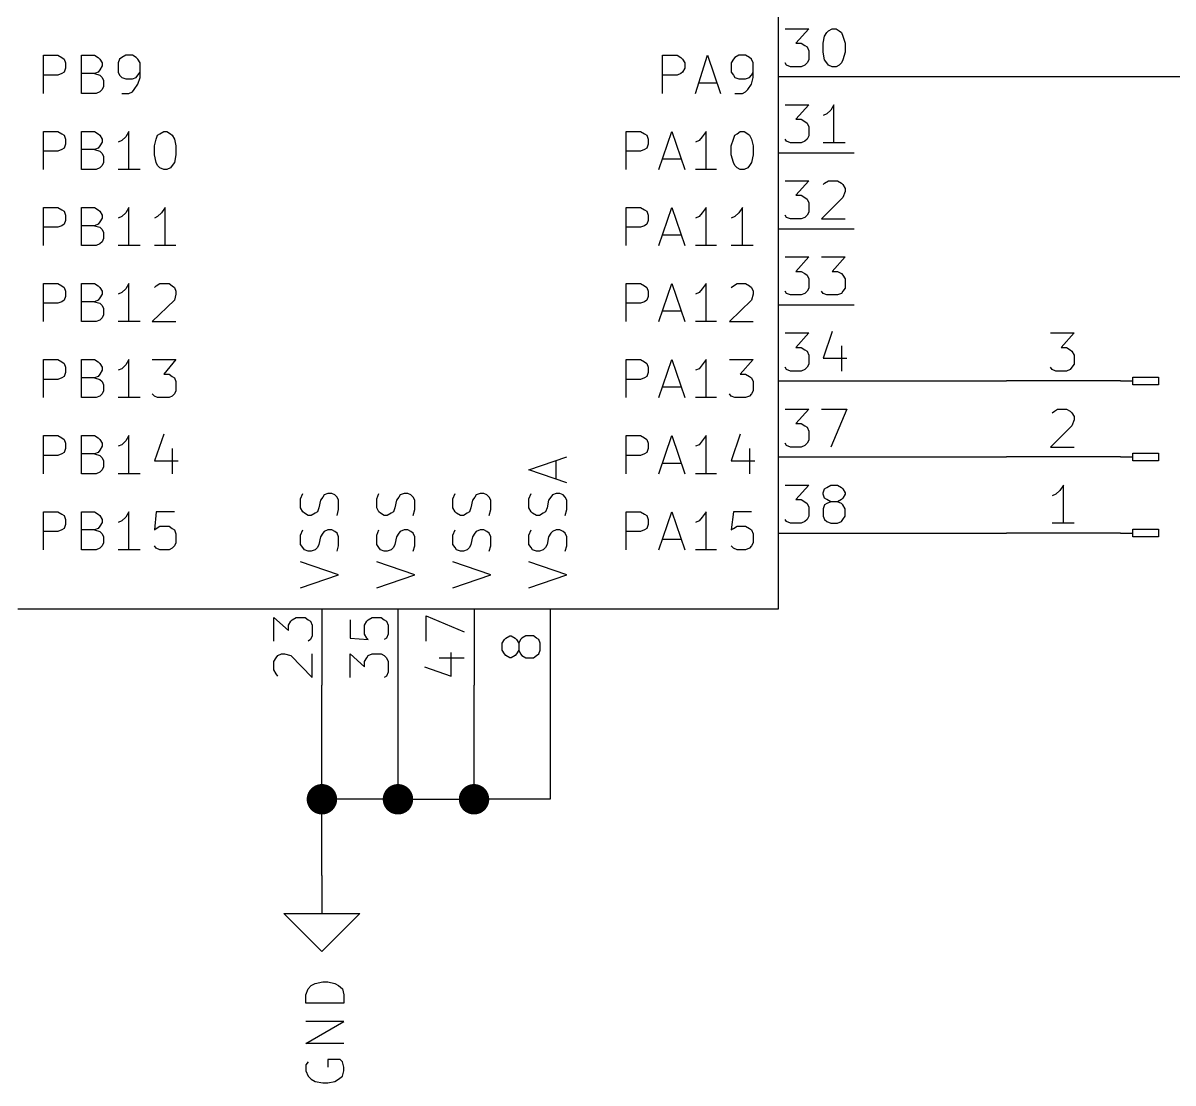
# Model space of a CAD drawing. Extents: x 0.5 to 16.1, y -11.2 to -0.6.
# Drawn here: x 9.807 to 11.319, y -6.123 to -4.729 of the extents above; entities that cross this region are included whole.
import ezdxf

# ---------------------------------------------------------------- set-up
doc = ezdxf.new("R2010")
doc.units = 0
doc.header["$MEASUREMENT"] = 0
for name, color, linetype in [('CYAN2', 4, 'CONTINUOUS'), ('GREEN2', 3, 'CONTINUOUS'), ('LYELLOW', 51, 'CONTINUOUS'), ('RED2', 1, 'CONTINUOUS')]:
    doc.layers.add(name, color=color, linetype=linetype)

msp = doc.modelspace()

# ---------------------------------------------------------------- linework, layer by layer
at = {"layer": 'CYAN2', "linetype": 'CONTINUOUS'}
for p, q in [((9.834, -4.822), (9.834, -4.772)), ((9.834, -4.772), (9.853, -4.772)), ((9.853, -4.772), (9.858, -4.775)), ((9.858, -4.775), (9.861, -4.777)), ((9.861, -4.777), (9.863, -4.782)), ((9.884, -4.822), (9.884, -4.772)), ((9.884, -4.772), (9.901, -4.772)), ((9.901, -4.772), (9.906, -4.775)), ((9.906, -4.775), (9.908, -4.777)), ((9.908, -4.777), (9.911, -4.782)), ((9.934, -4.777), (9.932, -4.782)), ((9.937, -4.775), (9.934, -4.777)), ((9.942, -4.772), (9.937, -4.775)), ((9.951, -4.772), (9.942, -4.772)), ((9.956, -4.775), (9.951, -4.772)), ((9.958, -4.777), (9.956, -4.775)), ((9.961, -4.782), (9.958, -4.777)), ((10.648, -4.822), (10.648, -4.772)), ((10.648, -4.772), (10.667, -4.772)), ((10.667, -4.772), (10.672, -4.775)), ((10.672, -4.775), (10.674, -4.777)), ((10.674, -4.777), (10.677, -4.782)), ((10.691, -4.822), (10.707, -4.772)), ((10.707, -4.772), (10.724, -4.822)), ((10.741, -4.777), (10.738, -4.782)), ((10.743, -4.775), (10.741, -4.777)), ((10.748, -4.772), (10.743, -4.775)), ((10.757, -4.772), (10.748, -4.772)), ((10.762, -4.775), (10.757, -4.772)), ((10.765, -4.777), (10.762, -4.775)), ((10.767, -4.782), (10.765, -4.777)), ((9.863, -4.789), (9.861, -4.794)), ((9.863, -4.782), (9.863, -4.789)), ((9.908, -4.791), (9.906, -4.794)), ((9.911, -4.786), (9.908, -4.791)), ((9.911, -4.782), (9.911, -4.786)), ((9.932, -4.782), (9.932, -4.794)), ((9.961, -4.801), (9.961, -4.782)), ((10.677, -4.789), (10.674, -4.794)), ((10.677, -4.782), (10.677, -4.789)), ((10.738, -4.782), (10.738, -4.794)), ((10.767, -4.801), (10.767, -4.782)), ((9.853, -4.798), (9.834, -4.798)), ((9.858, -4.796), (9.853, -4.798)), ((9.861, -4.794), (9.858, -4.796)), ((9.901, -4.796), (9.884, -4.796)), ((9.906, -4.794), (9.901, -4.796)), ((9.901, -4.796), (9.908, -4.798)), ((9.908, -4.798), (9.911, -4.801)), ((9.911, -4.801), (9.913, -4.805)), ((9.913, -4.805), (9.913, -4.813)), ((9.932, -4.794), (9.934, -4.798)), ((9.934, -4.798), (9.937, -4.801)), ((9.937, -4.801), (9.942, -4.803)), ((9.942, -4.803), (9.951, -4.803)), ((9.951, -4.803), (9.956, -4.801)), ((9.956, -4.801), (9.958, -4.798)), ((9.958, -4.798), (9.961, -4.794)), ((9.958, -4.81), (9.961, -4.801)), ((10.667, -4.798), (10.648, -4.798)), ((10.672, -4.796), (10.667, -4.798)), ((10.674, -4.794), (10.672, -4.796)), ((10.696, -4.808), (10.719, -4.808)), ((10.738, -4.794), (10.741, -4.798)), ((10.741, -4.798), (10.743, -4.801)), ((10.743, -4.801), (10.748, -4.803)), ((10.748, -4.803), (10.757, -4.803)), ((10.757, -4.803), (10.762, -4.801)), ((10.762, -4.801), (10.765, -4.798)), ((10.765, -4.798), (10.767, -4.794)), ((10.765, -4.81), (10.767, -4.801)), ((9.903, -4.822), (9.884, -4.822)), ((9.908, -4.82), (9.903, -4.822)), ((9.911, -4.817), (9.908, -4.82)), ((9.913, -4.813), (9.911, -4.817)), ((9.937, -4.822), (9.946, -4.822)), ((9.946, -4.822), (9.951, -4.82)), ((9.951, -4.82), (9.953, -4.817)), ((9.953, -4.817), (9.958, -4.81)), ((10.743, -4.822), (10.753, -4.822)), ((10.753, -4.822), (10.757, -4.82)), ((10.757, -4.82), (10.76, -4.817)), ((10.76, -4.817), (10.765, -4.81)), ((9.834, -4.922), (9.834, -4.872)), ((9.834, -4.872), (9.853, -4.872)), ((9.853, -4.872), (9.858, -4.875)), ((9.858, -4.875), (9.861, -4.877)), ((9.861, -4.877), (9.863, -4.882)), ((9.863, -4.882), (9.863, -4.889)), ((9.884, -4.922), (9.884, -4.872)), ((9.884, -4.872), (9.901, -4.872)), ((9.901, -4.872), (9.906, -4.875)), ((9.906, -4.875), (9.908, -4.877)), ((9.908, -4.877), (9.911, -4.882)), ((9.911, -4.882), (9.911, -4.886)), ((9.942, -4.879), (9.937, -4.884)), ((9.946, -4.872), (9.942, -4.879)), ((9.946, -4.922), (9.946, -4.872)), ((9.98, -4.891), (9.982, -4.882)), ((9.982, -4.882), (9.984, -4.877)), ((9.984, -4.877), (9.987, -4.875)), ((9.987, -4.875), (9.992, -4.872)), ((9.992, -4.872), (9.996, -4.872)), ((9.996, -4.872), (10.001, -4.875)), ((10.001, -4.875), (10.003, -4.877)), ((10.003, -4.877), (10.006, -4.882)), ((10.006, -4.882), (10.008, -4.891)), ((10.6, -4.922), (10.6, -4.872)), ((10.6, -4.872), (10.619, -4.872)), ((10.619, -4.872), (10.624, -4.875)), ((10.624, -4.875), (10.627, -4.877)), ((10.627, -4.877), (10.629, -4.882)), ((10.629, -4.882), (10.629, -4.889)), ((10.643, -4.922), (10.66, -4.872)), ((10.66, -4.872), (10.677, -4.922)), ((10.7, -4.879), (10.696, -4.884)), ((10.705, -4.872), (10.7, -4.879)), ((10.705, -4.922), (10.705, -4.872)), ((10.738, -4.891), (10.741, -4.882)), ((10.741, -4.882), (10.743, -4.877)), ((10.743, -4.877), (10.746, -4.875)), ((10.746, -4.875), (10.75, -4.872)), ((10.75, -4.872), (10.755, -4.872)), ((10.755, -4.872), (10.76, -4.875)), ((10.76, -4.875), (10.762, -4.877)), ((10.762, -4.877), (10.765, -4.882)), ((10.765, -4.882), (10.767, -4.891)), ((9.853, -4.898), (9.834, -4.898)), ((9.858, -4.896), (9.853, -4.898)), ((9.861, -4.894), (9.858, -4.896)), ((9.863, -4.889), (9.861, -4.894)), ((9.901, -4.896), (9.884, -4.896)), ((9.906, -4.894), (9.901, -4.896)), ((9.901, -4.896), (9.908, -4.898)), ((9.908, -4.891), (9.906, -4.894)), ((9.911, -4.886), (9.908, -4.891)), ((9.908, -4.898), (9.911, -4.901)), ((9.937, -4.884), (9.932, -4.886)), ((9.98, -4.903), (9.98, -4.891)), ((10.008, -4.891), (10.008, -4.903)), ((10.619, -4.898), (10.6, -4.898)), ((10.624, -4.896), (10.619, -4.898)), ((10.627, -4.894), (10.624, -4.896)), ((10.629, -4.889), (10.627, -4.894)), ((10.696, -4.884), (10.691, -4.886)), ((10.738, -4.903), (10.738, -4.891)), ((10.767, -4.891), (10.767, -4.903)), ((9.911, -4.901), (9.913, -4.905)), ((9.913, -4.913), (9.911, -4.917)), ((9.913, -4.905), (9.913, -4.913)), ((9.982, -4.913), (9.98, -4.903)), ((9.984, -4.917), (9.982, -4.913)), ((10.006, -4.913), (10.003, -4.917)), ((10.008, -4.903), (10.006, -4.913)), ((10.648, -4.908), (10.672, -4.908)), ((10.741, -4.913), (10.738, -4.903)), ((10.743, -4.917), (10.741, -4.913)), ((10.765, -4.913), (10.762, -4.917)), ((10.767, -4.903), (10.765, -4.913)), ((9.903, -4.922), (9.884, -4.922)), ((9.908, -4.92), (9.903, -4.922)), ((9.911, -4.917), (9.908, -4.92)), ((9.961, -4.922), (9.932, -4.922)), ((9.987, -4.92), (9.984, -4.917)), ((9.992, -4.922), (9.987, -4.92)), ((9.996, -4.922), (9.992, -4.922)), ((10.001, -4.92), (9.996, -4.922)), ((10.003, -4.917), (10.001, -4.92)), ((10.719, -4.922), (10.691, -4.922)), ((10.746, -4.92), (10.743, -4.917)), ((10.75, -4.922), (10.746, -4.92)), ((10.755, -4.922), (10.75, -4.922)), ((10.76, -4.92), (10.755, -4.922)), ((10.762, -4.917), (10.76, -4.92)), ((9.834, -5.022), (9.834, -4.972)), ((9.834, -4.972), (9.853, -4.972)), ((9.853, -4.972), (9.858, -4.975)), ((9.884, -5.022), (9.884, -4.972)), ((9.884, -4.972), (9.901, -4.972)), ((9.901, -4.972), (9.906, -4.975)), ((9.946, -4.972), (9.942, -4.979)), ((9.946, -5.022), (9.946, -4.972)), ((9.994, -4.972), (9.989, -4.979)), ((9.994, -5.022), (9.994, -4.972)), ((10.6, -5.022), (10.6, -4.972)), ((10.6, -4.972), (10.619, -4.972)), ((10.619, -4.972), (10.624, -4.975)), ((10.643, -5.022), (10.66, -4.972)), ((10.66, -4.972), (10.677, -5.022)), ((10.705, -4.972), (10.7, -4.979)), ((10.705, -5.022), (10.705, -4.972)), ((10.753, -4.972), (10.748, -4.979)), ((10.753, -5.022), (10.753, -4.972)), ((9.858, -4.975), (9.861, -4.977)), ((9.861, -4.977), (9.863, -4.982)), ((9.863, -4.989), (9.861, -4.994)), ((9.863, -4.982), (9.863, -4.989)), ((9.906, -4.975), (9.908, -4.977)), ((9.908, -4.977), (9.911, -4.982)), ((9.911, -4.986), (9.908, -4.991)), ((9.911, -4.982), (9.911, -4.986)), ((9.937, -4.984), (9.932, -4.986)), ((9.942, -4.979), (9.937, -4.984)), ((9.984, -4.984), (9.98, -4.986)), ((9.989, -4.979), (9.984, -4.984)), ((10.624, -4.975), (10.627, -4.977)), ((10.627, -4.977), (10.629, -4.982)), ((10.629, -4.989), (10.627, -4.994)), ((10.629, -4.982), (10.629, -4.989)), ((10.696, -4.984), (10.691, -4.986)), ((10.7, -4.979), (10.696, -4.984)), ((10.743, -4.984), (10.738, -4.986)), ((10.748, -4.979), (10.743, -4.984)), ((9.853, -4.998), (9.834, -4.998)), ((9.858, -4.996), (9.853, -4.998)), ((9.861, -4.994), (9.858, -4.996)), ((9.901, -4.996), (9.884, -4.996)), ((9.906, -4.994), (9.901, -4.996)), ((9.901, -4.996), (9.908, -4.998)), ((9.908, -4.991), (9.906, -4.994)), ((9.908, -4.998), (9.911, -5.001)), ((9.911, -5.001), (9.913, -5.005)), ((10.619, -4.998), (10.6, -4.998)), ((10.624, -4.996), (10.619, -4.998)), ((10.627, -4.994), (10.624, -4.996)), ((9.911, -5.017), (9.908, -5.02)), ((9.913, -5.013), (9.911, -5.017)), ((9.913, -5.005), (9.913, -5.013)), ((10.648, -5.008), (10.672, -5.008)), ((9.903, -5.022), (9.884, -5.022)), ((9.908, -5.02), (9.903, -5.022)), ((9.961, -5.022), (9.932, -5.022)), ((10.008, -5.022), (9.98, -5.022)), ((10.719, -5.022), (10.691, -5.022)), ((10.767, -5.022), (10.738, -5.022)), ((9.834, -5.122), (9.834, -5.072)), ((9.834, -5.072), (9.853, -5.072)), ((9.853, -5.072), (9.858, -5.075)), ((9.858, -5.075), (9.861, -5.077)), ((9.861, -5.077), (9.863, -5.082)), ((9.884, -5.122), (9.884, -5.072)), ((9.884, -5.072), (9.901, -5.072)), ((9.901, -5.072), (9.906, -5.075)), ((9.906, -5.075), (9.908, -5.077)), ((9.908, -5.077), (9.911, -5.082)), ((9.942, -5.079), (9.937, -5.084)), ((9.946, -5.072), (9.942, -5.079)), ((9.946, -5.122), (9.946, -5.072)), ((9.98, -5.077), (9.982, -5.075)), ((9.982, -5.075), (9.987, -5.072)), ((9.987, -5.072), (9.999, -5.072)), ((9.999, -5.072), (10.003, -5.075)), ((10.003, -5.075), (10.006, -5.077)), ((10.006, -5.077), (10.008, -5.082)), ((10.6, -5.122), (10.6, -5.072)), ((10.6, -5.072), (10.619, -5.072)), ((10.619, -5.072), (10.624, -5.075)), ((10.624, -5.075), (10.627, -5.077)), ((10.627, -5.077), (10.629, -5.082)), ((10.643, -5.122), (10.66, -5.072)), ((10.66, -5.072), (10.677, -5.122)), ((10.7, -5.079), (10.696, -5.084)), ((10.705, -5.072), (10.7, -5.079)), ((10.705, -5.122), (10.705, -5.072)), ((10.738, -5.077), (10.741, -5.075)), ((10.741, -5.075), (10.746, -5.072)), ((10.746, -5.072), (10.757, -5.072)), ((10.757, -5.072), (10.762, -5.075)), ((10.762, -5.075), (10.765, -5.077)), ((10.765, -5.077), (10.767, -5.082)), ((9.861, -5.094), (9.858, -5.096)), ((9.863, -5.089), (9.861, -5.094)), ((9.863, -5.082), (9.863, -5.089)), ((9.906, -5.094), (9.901, -5.096)), ((9.908, -5.091), (9.906, -5.094)), ((9.911, -5.086), (9.908, -5.091)), ((9.911, -5.082), (9.911, -5.086)), ((9.937, -5.084), (9.932, -5.086)), ((10.006, -5.094), (9.977, -5.122)), ((10.008, -5.086), (10.006, -5.094)), ((10.008, -5.082), (10.008, -5.086)), ((10.627, -5.094), (10.624, -5.096)), ((10.629, -5.089), (10.627, -5.094)), ((10.629, -5.082), (10.629, -5.089)), ((10.696, -5.084), (10.691, -5.086)), ((10.765, -5.094), (10.736, -5.122)), ((10.767, -5.086), (10.765, -5.094)), ((10.767, -5.082), (10.767, -5.086)), ((9.853, -5.098), (9.834, -5.098)), ((9.858, -5.096), (9.853, -5.098)), ((9.901, -5.096), (9.884, -5.096)), ((9.901, -5.096), (9.908, -5.098)), ((9.908, -5.098), (9.911, -5.101)), ((9.911, -5.101), (9.913, -5.105)), ((9.913, -5.105), (9.913, -5.113)), ((10.619, -5.098), (10.6, -5.098)), ((10.624, -5.096), (10.619, -5.098)), ((10.648, -5.108), (10.672, -5.108)), ((9.903, -5.122), (9.884, -5.122)), ((9.908, -5.12), (9.903, -5.122)), ((9.911, -5.117), (9.908, -5.12)), ((9.913, -5.113), (9.911, -5.117)), ((9.961, -5.122), (9.932, -5.122)), ((9.977, -5.122), (10.008, -5.122)), ((10.719, -5.122), (10.691, -5.122)), ((10.736, -5.122), (10.767, -5.122)), ((9.834, -5.222), (9.834, -5.172)), ((9.834, -5.172), (9.853, -5.172)), ((9.853, -5.172), (9.858, -5.175)), ((9.858, -5.175), (9.861, -5.177)), ((9.861, -5.177), (9.863, -5.182)), ((9.863, -5.182), (9.863, -5.189)), ((9.884, -5.222), (9.884, -5.172)), ((9.884, -5.172), (9.901, -5.172)), ((9.901, -5.172), (9.906, -5.175)), ((9.906, -5.175), (9.908, -5.177)), ((9.908, -5.177), (9.911, -5.182)), ((9.911, -5.186), (9.908, -5.191)), ((9.911, -5.182), (9.911, -5.186)), ((9.937, -5.184), (9.932, -5.186)), ((9.942, -5.179), (9.937, -5.184)), ((9.946, -5.172), (9.942, -5.179)), ((9.946, -5.222), (9.946, -5.172)), ((9.977, -5.172), (10.008, -5.172)), ((10.008, -5.172), (9.992, -5.191)), ((10.6, -5.222), (10.6, -5.172)), ((10.6, -5.172), (10.619, -5.172)), ((10.619, -5.172), (10.624, -5.175)), ((10.624, -5.175), (10.627, -5.177)), ((10.627, -5.177), (10.629, -5.182)), ((10.629, -5.182), (10.629, -5.189)), ((10.643, -5.222), (10.66, -5.172)), ((10.66, -5.172), (10.677, -5.222)), ((10.696, -5.184), (10.691, -5.186)), ((10.7, -5.179), (10.696, -5.184)), ((10.705, -5.172), (10.7, -5.179)), ((10.705, -5.222), (10.705, -5.172)), ((10.736, -5.172), (10.767, -5.172)), ((10.767, -5.172), (10.75, -5.191)), ((9.853, -5.198), (9.834, -5.198)), ((9.858, -5.196), (9.853, -5.198)), ((9.861, -5.194), (9.858, -5.196)), ((9.863, -5.189), (9.861, -5.194)), ((9.901, -5.196), (9.884, -5.196)), ((9.906, -5.194), (9.901, -5.196)), ((9.901, -5.196), (9.908, -5.198)), ((9.908, -5.191), (9.906, -5.194)), ((9.908, -5.198), (9.911, -5.201)), ((9.911, -5.201), (9.913, -5.205)), ((9.992, -5.191), (9.999, -5.191)), ((9.999, -5.191), (10.003, -5.194)), ((10.003, -5.194), (10.006, -5.196)), ((10.006, -5.196), (10.008, -5.201)), ((10.008, -5.201), (10.008, -5.213)), ((10.619, -5.198), (10.6, -5.198)), ((10.624, -5.196), (10.619, -5.198)), ((10.627, -5.194), (10.624, -5.196)), ((10.629, -5.189), (10.627, -5.194)), ((10.75, -5.191), (10.757, -5.191)), ((10.757, -5.191), (10.762, -5.194)), ((10.762, -5.194), (10.765, -5.196)), ((10.765, -5.196), (10.767, -5.201)), ((10.767, -5.201), (10.767, -5.213)), ((9.913, -5.213), (9.911, -5.217)), ((9.913, -5.205), (9.913, -5.213)), ((10.008, -5.213), (10.006, -5.217)), ((10.648, -5.208), (10.672, -5.208)), ((10.767, -5.213), (10.765, -5.217)), ((9.903, -5.222), (9.884, -5.222)), ((9.908, -5.22), (9.903, -5.222)), ((9.911, -5.217), (9.908, -5.22)), ((9.961, -5.222), (9.932, -5.222)), ((9.98, -5.22), (9.977, -5.217)), ((9.984, -5.222), (9.98, -5.22)), ((9.999, -5.222), (9.984, -5.222)), ((10.003, -5.22), (9.999, -5.222)), ((10.006, -5.217), (10.003, -5.22)), ((10.719, -5.222), (10.691, -5.222)), ((10.738, -5.22), (10.736, -5.217)), ((10.743, -5.222), (10.738, -5.22)), ((10.757, -5.222), (10.743, -5.222)), ((10.762, -5.22), (10.757, -5.222)), ((10.765, -5.217), (10.762, -5.22)), ((9.834, -5.322), (9.834, -5.272)), ((9.834, -5.272), (9.853, -5.272)), ((9.853, -5.272), (9.858, -5.275)), ((9.858, -5.275), (9.861, -5.277)), ((9.884, -5.322), (9.884, -5.272)), ((9.884, -5.272), (9.901, -5.272)), ((9.901, -5.272), (9.906, -5.275)), ((9.906, -5.275), (9.908, -5.277)), ((9.946, -5.272), (9.942, -5.279)), ((9.946, -5.322), (9.946, -5.272)), ((9.992, -5.27), (9.98, -5.305)), ((10.6, -5.322), (10.6, -5.272)), ((10.6, -5.272), (10.619, -5.272)), ((10.619, -5.272), (10.624, -5.275)), ((10.624, -5.275), (10.627, -5.277)), ((10.643, -5.322), (10.66, -5.272)), ((10.66, -5.272), (10.677, -5.322)), ((10.705, -5.272), (10.7, -5.279)), ((10.705, -5.322), (10.705, -5.272)), ((10.75, -5.27), (10.738, -5.305)), ((9.861, -5.277), (9.863, -5.282)), ((9.863, -5.289), (9.861, -5.294)), ((9.863, -5.282), (9.863, -5.289)), ((9.908, -5.291), (9.906, -5.294)), ((9.908, -5.277), (9.911, -5.282)), ((9.911, -5.286), (9.908, -5.291)), ((9.911, -5.282), (9.911, -5.286)), ((9.937, -5.284), (9.932, -5.286)), ((9.942, -5.279), (9.937, -5.284)), ((10.003, -5.289), (10.003, -5.322)), ((10.627, -5.277), (10.629, -5.282)), ((10.629, -5.289), (10.627, -5.294)), ((10.629, -5.282), (10.629, -5.289)), ((10.696, -5.284), (10.691, -5.286)), ((10.7, -5.279), (10.696, -5.284)), ((10.762, -5.289), (10.762, -5.322)), ((9.853, -5.298), (9.834, -5.298)), ((9.858, -5.296), (9.853, -5.298)), ((9.861, -5.294), (9.858, -5.296)), ((9.901, -5.296), (9.884, -5.296)), ((9.906, -5.294), (9.901, -5.296)), ((9.901, -5.296), (9.908, -5.298)), ((9.908, -5.298), (9.911, -5.301)), ((9.911, -5.301), (9.913, -5.305)), ((9.913, -5.305), (9.913, -5.313)), ((9.98, -5.305), (10.011, -5.305)), ((10.472, -5.317), (10.522, -5.3)), ((10.508, -5.329), (10.508, -5.305)), ((10.619, -5.298), (10.6, -5.298)), ((10.624, -5.296), (10.619, -5.298)), ((10.627, -5.294), (10.624, -5.296)), ((10.738, -5.305), (10.769, -5.305)), ((9.903, -5.322), (9.884, -5.322)), ((9.908, -5.32), (9.903, -5.322)), ((9.911, -5.317), (9.908, -5.32)), ((9.913, -5.313), (9.911, -5.317)), ((9.961, -5.322), (9.932, -5.322)), ((10.522, -5.334), (10.472, -5.317)), ((10.648, -5.308), (10.672, -5.308)), ((10.719, -5.322), (10.691, -5.322)), ((10.172, -5.355), (10.175, -5.348)), ((10.203, -5.35), (10.201, -5.353)), ((10.208, -5.348), (10.203, -5.35)), ((10.213, -5.348), (10.208, -5.348)), ((10.217, -5.35), (10.213, -5.348)), ((10.22, -5.353), (10.217, -5.35)), ((10.272, -5.355), (10.275, -5.348)), ((10.303, -5.35), (10.301, -5.353)), ((10.308, -5.348), (10.303, -5.35)), ((10.313, -5.348), (10.308, -5.348)), ((10.317, -5.35), (10.313, -5.348)), ((10.32, -5.353), (10.317, -5.35)), ((10.372, -5.355), (10.375, -5.348)), ((10.403, -5.35), (10.401, -5.353)), ((10.408, -5.348), (10.403, -5.35)), ((10.413, -5.348), (10.408, -5.348)), ((10.417, -5.35), (10.413, -5.348)), ((10.42, -5.353), (10.417, -5.35)), ((10.472, -5.355), (10.475, -5.348)), ((10.503, -5.35), (10.501, -5.353)), ((10.508, -5.348), (10.503, -5.35)), ((10.513, -5.348), (10.508, -5.348)), ((10.517, -5.35), (10.513, -5.348)), ((10.52, -5.353), (10.517, -5.35)), ((10.172, -5.367), (10.172, -5.355)), ((10.175, -5.372), (10.172, -5.367)), ((10.196, -5.367), (10.194, -5.372)), ((10.198, -5.357), (10.196, -5.367)), ((10.201, -5.353), (10.198, -5.357)), ((10.222, -5.357), (10.22, -5.353)), ((10.222, -5.369), (10.222, -5.357)), ((10.272, -5.367), (10.272, -5.355)), ((10.275, -5.372), (10.272, -5.367)), ((10.296, -5.367), (10.294, -5.372)), ((10.298, -5.357), (10.296, -5.367)), ((10.301, -5.353), (10.298, -5.357)), ((10.322, -5.357), (10.32, -5.353)), ((10.322, -5.369), (10.322, -5.357)), ((10.372, -5.367), (10.372, -5.355)), ((10.375, -5.372), (10.372, -5.367)), ((10.396, -5.367), (10.394, -5.372)), ((10.398, -5.357), (10.396, -5.367)), ((10.401, -5.353), (10.398, -5.357)), ((10.422, -5.357), (10.42, -5.353)), ((10.422, -5.369), (10.422, -5.357)), ((10.472, -5.367), (10.472, -5.355)), ((10.475, -5.372), (10.472, -5.367)), ((10.496, -5.367), (10.494, -5.372)), ((10.498, -5.357), (10.496, -5.367)), ((10.501, -5.353), (10.498, -5.357)), ((10.522, -5.357), (10.52, -5.353)), ((10.522, -5.369), (10.522, -5.357)), ((9.834, -5.422), (9.834, -5.372)), ((9.834, -5.372), (9.853, -5.372)), ((9.853, -5.372), (9.858, -5.375)), ((9.858, -5.375), (9.861, -5.377)), ((9.861, -5.377), (9.863, -5.382)), ((9.863, -5.382), (9.863, -5.389)), ((9.884, -5.422), (9.884, -5.372)), ((9.884, -5.372), (9.901, -5.372)), ((9.901, -5.372), (9.906, -5.375)), ((9.906, -5.375), (9.908, -5.377)), ((9.908, -5.377), (9.911, -5.382)), ((9.911, -5.382), (9.911, -5.386)), ((9.942, -5.379), (9.937, -5.384)), ((9.946, -5.372), (9.942, -5.379)), ((9.946, -5.422), (9.946, -5.372)), ((9.982, -5.372), (9.98, -5.396)), ((10.006, -5.372), (9.982, -5.372)), ((10.177, -5.374), (10.175, -5.372)), ((10.182, -5.377), (10.177, -5.374)), ((10.186, -5.377), (10.182, -5.377)), ((10.191, -5.374), (10.186, -5.377)), ((10.194, -5.372), (10.191, -5.374)), ((10.22, -5.377), (10.222, -5.369)), ((10.277, -5.374), (10.275, -5.372)), ((10.282, -5.377), (10.277, -5.374)), ((10.286, -5.377), (10.282, -5.377)), ((10.291, -5.374), (10.286, -5.377)), ((10.294, -5.372), (10.291, -5.374)), ((10.32, -5.377), (10.322, -5.369)), ((10.377, -5.374), (10.375, -5.372)), ((10.382, -5.377), (10.377, -5.374)), ((10.386, -5.377), (10.382, -5.377)), ((10.391, -5.374), (10.386, -5.377)), ((10.394, -5.372), (10.391, -5.374)), ((10.42, -5.377), (10.422, -5.369)), ((10.477, -5.374), (10.475, -5.372)), ((10.482, -5.377), (10.477, -5.374)), ((10.486, -5.377), (10.482, -5.377)), ((10.491, -5.374), (10.486, -5.377)), ((10.494, -5.372), (10.491, -5.374)), ((10.52, -5.377), (10.522, -5.369)), ((10.6, -5.422), (10.6, -5.372)), ((10.6, -5.372), (10.619, -5.372)), ((10.619, -5.372), (10.624, -5.375)), ((10.624, -5.375), (10.627, -5.377)), ((10.627, -5.377), (10.629, -5.382)), ((10.629, -5.382), (10.629, -5.389)), ((10.643, -5.422), (10.66, -5.372)), ((10.66, -5.372), (10.677, -5.422)), ((10.7, -5.379), (10.696, -5.384)), ((10.705, -5.372), (10.7, -5.379)), ((10.705, -5.422), (10.705, -5.372)), ((10.741, -5.372), (10.738, -5.396)), ((10.765, -5.372), (10.741, -5.372)), ((9.858, -5.396), (9.853, -5.398)), ((9.861, -5.394), (9.858, -5.396)), ((9.863, -5.389), (9.861, -5.394)), ((9.901, -5.396), (9.884, -5.396)), ((9.906, -5.394), (9.901, -5.396)), ((9.901, -5.396), (9.908, -5.398)), ((9.908, -5.391), (9.906, -5.394)), ((9.911, -5.386), (9.908, -5.391)), ((9.937, -5.384), (9.932, -5.386)), ((9.98, -5.396), (9.982, -5.394)), ((9.982, -5.394), (9.987, -5.391)), ((9.987, -5.391), (9.999, -5.391)), ((9.999, -5.391), (10.003, -5.394)), ((10.003, -5.394), (10.006, -5.396)), ((10.006, -5.396), (10.008, -5.401)), ((10.172, -5.403), (10.175, -5.396)), ((10.208, -5.396), (10.203, -5.398)), ((10.213, -5.396), (10.208, -5.396)), ((10.217, -5.398), (10.213, -5.396)), ((10.272, -5.403), (10.275, -5.396)), ((10.308, -5.396), (10.303, -5.398)), ((10.313, -5.396), (10.308, -5.396)), ((10.317, -5.398), (10.313, -5.396)), ((10.372, -5.403), (10.375, -5.396)), ((10.408, -5.396), (10.403, -5.398)), ((10.413, -5.396), (10.408, -5.396)), ((10.417, -5.398), (10.413, -5.396)), ((10.472, -5.403), (10.475, -5.396)), ((10.508, -5.396), (10.503, -5.398)), ((10.513, -5.396), (10.508, -5.396)), ((10.517, -5.398), (10.513, -5.396)), ((10.624, -5.396), (10.619, -5.398)), ((10.627, -5.394), (10.624, -5.396)), ((10.629, -5.389), (10.627, -5.394)), ((10.696, -5.384), (10.691, -5.386)), ((10.738, -5.396), (10.741, -5.394)), ((10.741, -5.394), (10.746, -5.391)), ((10.746, -5.391), (10.757, -5.391)), ((10.757, -5.391), (10.762, -5.394)), ((10.762, -5.394), (10.765, -5.396)), ((10.765, -5.396), (10.767, -5.401)), ((9.853, -5.398), (9.834, -5.398)), ((9.908, -5.398), (9.911, -5.401)), ((9.911, -5.401), (9.913, -5.405)), ((9.913, -5.405), (9.913, -5.413)), ((10.008, -5.401), (10.008, -5.413)), ((10.172, -5.415), (10.172, -5.403)), ((10.198, -5.405), (10.196, -5.415)), ((10.201, -5.4), (10.198, -5.405)), ((10.203, -5.398), (10.201, -5.4)), ((10.22, -5.4), (10.217, -5.398)), ((10.222, -5.405), (10.22, -5.4)), ((10.222, -5.417), (10.222, -5.405)), ((10.272, -5.415), (10.272, -5.403)), ((10.298, -5.405), (10.296, -5.415)), ((10.301, -5.4), (10.298, -5.405)), ((10.303, -5.398), (10.301, -5.4)), ((10.32, -5.4), (10.317, -5.398)), ((10.322, -5.405), (10.32, -5.4)), ((10.322, -5.417), (10.322, -5.405)), ((10.372, -5.415), (10.372, -5.403)), ((10.398, -5.405), (10.396, -5.415)), ((10.401, -5.4), (10.398, -5.405)), ((10.403, -5.398), (10.401, -5.4)), ((10.42, -5.4), (10.417, -5.398)), ((10.422, -5.405), (10.42, -5.4)), ((10.422, -5.417), (10.422, -5.405)), ((10.472, -5.415), (10.472, -5.403)), ((10.498, -5.405), (10.496, -5.415)), ((10.501, -5.4), (10.498, -5.405)), ((10.503, -5.398), (10.501, -5.4)), ((10.52, -5.4), (10.517, -5.398)), ((10.522, -5.405), (10.52, -5.4)), ((10.522, -5.417), (10.522, -5.405)), ((10.619, -5.398), (10.6, -5.398)), ((10.648, -5.408), (10.672, -5.408)), ((10.767, -5.401), (10.767, -5.413)), ((9.903, -5.422), (9.884, -5.422)), ((9.908, -5.42), (9.903, -5.422)), ((9.911, -5.417), (9.908, -5.42)), ((9.913, -5.413), (9.911, -5.417)), ((9.961, -5.422), (9.932, -5.422)), ((9.982, -5.42), (9.98, -5.417)), ((9.987, -5.422), (9.982, -5.42)), ((9.999, -5.422), (9.987, -5.422)), ((10.003, -5.42), (9.999, -5.422)), ((10.006, -5.417), (10.003, -5.42)), ((10.008, -5.413), (10.006, -5.417)), ((10.175, -5.419), (10.172, -5.415)), ((10.177, -5.422), (10.175, -5.419)), ((10.182, -5.424), (10.177, -5.422)), ((10.186, -5.424), (10.182, -5.424)), ((10.191, -5.422), (10.186, -5.424)), ((10.194, -5.419), (10.191, -5.422)), ((10.196, -5.415), (10.194, -5.419)), ((10.22, -5.424), (10.222, -5.417)), ((10.275, -5.419), (10.272, -5.415)), ((10.277, -5.422), (10.275, -5.419)), ((10.282, -5.424), (10.277, -5.422)), ((10.286, -5.424), (10.282, -5.424)), ((10.291, -5.422), (10.286, -5.424)), ((10.294, -5.419), (10.291, -5.422)), ((10.296, -5.415), (10.294, -5.419)), ((10.32, -5.424), (10.322, -5.417)), ((10.375, -5.419), (10.372, -5.415)), ((10.377, -5.422), (10.375, -5.419)), ((10.382, -5.424), (10.377, -5.422)), ((10.386, -5.424), (10.382, -5.424)), ((10.391, -5.422), (10.386, -5.424)), ((10.394, -5.419), (10.391, -5.422)), ((10.396, -5.415), (10.394, -5.419)), ((10.42, -5.424), (10.422, -5.417)), ((10.475, -5.419), (10.472, -5.415)), ((10.477, -5.422), (10.475, -5.419)), ((10.482, -5.424), (10.477, -5.422)), ((10.486, -5.424), (10.482, -5.424)), ((10.491, -5.422), (10.486, -5.424)), ((10.494, -5.419), (10.491, -5.422)), ((10.496, -5.415), (10.494, -5.419)), ((10.52, -5.424), (10.522, -5.417)), ((10.719, -5.422), (10.691, -5.422)), ((10.741, -5.42), (10.738, -5.417)), ((10.746, -5.422), (10.741, -5.42)), ((10.757, -5.422), (10.746, -5.422)), ((10.762, -5.42), (10.757, -5.422)), ((10.765, -5.417), (10.762, -5.42)), ((10.767, -5.413), (10.765, -5.417)), ((10.222, -5.455), (10.172, -5.438)), ((10.322, -5.455), (10.272, -5.438)), ((10.422, -5.455), (10.372, -5.438)), ((10.522, -5.455), (10.472, -5.438)), ((10.172, -5.472), (10.222, -5.455)), ((10.272, -5.472), (10.322, -5.455)), ((10.372, -5.472), (10.422, -5.455)), ((10.472, -5.472), (10.522, -5.455)), ((10.179, -6.007), (10.182, -5.999)), ((10.182, -5.999), (10.186, -5.995)), ((10.186, -5.995), (10.191, -5.992)), ((10.191, -5.992), (10.201, -5.99)), ((10.201, -5.99), (10.208, -5.99)), ((10.208, -5.99), (10.217, -5.992)), ((10.217, -5.992), (10.222, -5.995)), ((10.222, -5.995), (10.227, -5.999)), ((10.227, -5.999), (10.229, -6.007)), ((10.179, -6.018), (10.179, -6.007)), ((10.229, -6.007), (10.229, -6.018)), ((10.229, -6.018), (10.179, -6.018)), ((10.179, -6.071), (10.229, -6.042)), ((10.229, -6.042), (10.179, -6.042)), ((10.229, -6.071), (10.179, -6.071)), ((10.224, -6.092), (10.208, -6.092)), ((10.208, -6.092), (10.208, -6.102)), ((10.227, -6.095), (10.224, -6.092)), ((10.182, -6.095), (10.179, -6.099)), ((10.179, -6.099), (10.179, -6.107)), ((10.179, -6.107), (10.182, -6.114)), ((10.229, -6.102), (10.227, -6.095)), ((10.227, -6.114), (10.229, -6.107)), ((10.229, -6.107), (10.229, -6.102)), ((10.182, -6.114), (10.186, -6.118)), ((10.186, -6.118), (10.191, -6.121)), ((10.191, -6.121), (10.201, -6.123)), ((10.201, -6.123), (10.208, -6.123)), ((10.208, -6.123), (10.217, -6.121)), ((10.217, -6.121), (10.222, -6.118)), ((10.222, -6.118), (10.227, -6.114))]:
    msp.add_line(p, q, dxfattribs=at)
at = {"layer": 'GREEN2', "linetype": 'CONTINUOUS'}
for p, q in [((10.9, -4.8), (11.95, -4.8)), ((10.9, -5.2), (11.1, -5.2)), ((10.9, -5.3), (11.1, -5.3)), ((10.9, -5.4), (11.1, -5.4)), ((10.2, -5.75), (10.2, -5.6)), ((10.3, -5.6), (10.3, -5.75)), ((10.4, -5.75), (10.4, -5.6)), ((10.5, -5.6), (10.5, -5.75)), ((10.3, -5.75), (10.2, -5.75)), ((10.2, -5.85), (10.2, -5.75)), ((10.3, -5.75), (10.4, -5.75)), ((10.5, -5.75), (10.4, -5.75))]:
    msp.add_line(p, q, dxfattribs=at)
at = {"layer": 'GREEN2', "const_width": 0.02}
for points in [[(10.19, -5.75, 1), (10.21, -5.75, 1)], [(10.29, -5.75, 1), (10.31, -5.75, 1)], [(10.39, -5.75, 1), (10.41, -5.75, 1)]]:
    msp.add_lwpolyline(points, format="xyb", close=True, dxfattribs=at)
at = {"layer": 'LYELLOW', "linetype": 'CONTINUOUS'}
for p, q in [((10.8, -2.6), (10.8, -5.5)), ((10.8, -5.5), (9.8, -5.5))]:
    msp.add_line(p, q, dxfattribs=at)
at = {"layer": 'RED2', "linetype": 'CONTINUOUS'}
for p, q in [((10.8, -2.6), (10.8, -5.5)), ((10.8, -2.6), (10.8, -5.5)), ((10.809, -4.737), (10.84, -4.737)), ((10.84, -4.737), (10.823, -4.756)), ((10.859, -4.756), (10.861, -4.747)), ((10.861, -4.747), (10.864, -4.742)), ((10.864, -4.742), (10.866, -4.74)), ((10.866, -4.74), (10.871, -4.737)), ((10.871, -4.737), (10.876, -4.737)), ((10.876, -4.737), (10.88, -4.74)), ((10.88, -4.74), (10.883, -4.742)), ((10.883, -4.742), (10.885, -4.747)), ((10.885, -4.747), (10.888, -4.756)), ((10.823, -4.756), (10.83, -4.756)), ((10.83, -4.756), (10.835, -4.759)), ((10.835, -4.759), (10.838, -4.761)), ((10.838, -4.761), (10.84, -4.766)), ((10.859, -4.768), (10.859, -4.756)), ((10.888, -4.756), (10.888, -4.768)), ((10.84, -4.766), (10.84, -4.778)), ((10.861, -4.778), (10.859, -4.768)), ((10.888, -4.768), (10.885, -4.778)), ((10.811, -4.785), (10.809, -4.782)), ((10.816, -4.787), (10.811, -4.785)), ((10.83, -4.787), (10.816, -4.787)), ((10.835, -4.785), (10.83, -4.787)), ((10.838, -4.782), (10.835, -4.785)), ((10.84, -4.778), (10.838, -4.782)), ((10.864, -4.782), (10.861, -4.778)), ((10.866, -4.785), (10.864, -4.782)), ((10.871, -4.787), (10.866, -4.785)), ((10.876, -4.787), (10.871, -4.787)), ((10.88, -4.785), (10.876, -4.787)), ((10.883, -4.782), (10.88, -4.785)), ((10.885, -4.778), (10.883, -4.782)), ((10.8, -4.8), (10.9, -4.8)), ((10.809, -4.837), (10.84, -4.837)), ((10.84, -4.837), (10.823, -4.856)), ((10.873, -4.837), (10.869, -4.844)), ((10.873, -4.887), (10.873, -4.837)), ((10.864, -4.849), (10.859, -4.851)), ((10.869, -4.844), (10.864, -4.849)), ((10.823, -4.856), (10.83, -4.856)), ((10.83, -4.856), (10.835, -4.859)), ((10.835, -4.859), (10.838, -4.861)), ((10.838, -4.861), (10.84, -4.866)), ((10.84, -4.866), (10.84, -4.878)), ((10.811, -4.885), (10.809, -4.882)), ((10.838, -4.882), (10.835, -4.885)), ((10.84, -4.878), (10.838, -4.882)), ((10.816, -4.887), (10.811, -4.885)), ((10.83, -4.887), (10.816, -4.887)), ((10.835, -4.885), (10.83, -4.887)), ((10.888, -4.887), (10.859, -4.887)), ((10.8, -4.9), (10.9, -4.9)), ((10.809, -4.937), (10.84, -4.937)), ((10.84, -4.937), (10.823, -4.956)), ((10.859, -4.942), (10.861, -4.94)), ((10.861, -4.94), (10.866, -4.937)), ((10.866, -4.937), (10.878, -4.937)), ((10.878, -4.937), (10.883, -4.94)), ((10.883, -4.94), (10.885, -4.942)), ((10.885, -4.942), (10.888, -4.947)), ((10.823, -4.956), (10.83, -4.956)), ((10.83, -4.956), (10.835, -4.959)), ((10.835, -4.959), (10.838, -4.961)), ((10.885, -4.959), (10.857, -4.987)), ((10.888, -4.951), (10.885, -4.959)), ((10.888, -4.947), (10.888, -4.951)), ((10.838, -4.961), (10.84, -4.966)), ((10.84, -4.966), (10.84, -4.978)), ((10.811, -4.985), (10.809, -4.982)), ((10.816, -4.987), (10.811, -4.985)), ((10.83, -4.987), (10.816, -4.987)), ((10.835, -4.985), (10.83, -4.987)), ((10.838, -4.982), (10.835, -4.985)), ((10.84, -4.978), (10.838, -4.982)), ((10.857, -4.987), (10.888, -4.987)), ((10.8, -5), (10.9, -5)), ((10.809, -5.037), (10.84, -5.037)), ((10.84, -5.037), (10.823, -5.056)), ((10.857, -5.037), (10.888, -5.037)), ((10.888, -5.037), (10.871, -5.056)), ((10.823, -5.056), (10.83, -5.056)), ((10.83, -5.056), (10.835, -5.059)), ((10.835, -5.059), (10.838, -5.061)), ((10.838, -5.061), (10.84, -5.066)), ((10.871, -5.056), (10.878, -5.056)), ((10.878, -5.056), (10.883, -5.059)), ((10.883, -5.059), (10.885, -5.061)), ((10.885, -5.061), (10.888, -5.066)), ((10.84, -5.078), (10.838, -5.082)), ((10.84, -5.066), (10.84, -5.078)), ((10.888, -5.078), (10.885, -5.082)), ((10.888, -5.066), (10.888, -5.078)), ((10.811, -5.085), (10.809, -5.082)), ((10.816, -5.087), (10.811, -5.085)), ((10.83, -5.087), (10.816, -5.087)), ((10.835, -5.085), (10.83, -5.087)), ((10.838, -5.082), (10.835, -5.085)), ((10.859, -5.085), (10.857, -5.082)), ((10.864, -5.087), (10.859, -5.085)), ((10.878, -5.087), (10.864, -5.087)), ((10.883, -5.085), (10.878, -5.087)), ((10.885, -5.082), (10.883, -5.085)), ((10.8, -5.1), (10.9, -5.1)), ((10.809, -5.137), (10.84, -5.137)), ((10.84, -5.137), (10.823, -5.156)), ((10.871, -5.135), (10.859, -5.17)), ((11.158, -5.137), (11.189, -5.137)), ((11.189, -5.137), (11.172, -5.156)), ((10.883, -5.154), (10.883, -5.187)), ((10.823, -5.156), (10.83, -5.156)), ((10.83, -5.156), (10.835, -5.159)), ((10.835, -5.159), (10.838, -5.161)), ((10.838, -5.161), (10.84, -5.166)), ((10.84, -5.166), (10.84, -5.178)), ((10.859, -5.17), (10.89, -5.17)), ((11.172, -5.156), (11.179, -5.156)), ((11.179, -5.156), (11.184, -5.159)), ((11.184, -5.159), (11.186, -5.161)), ((11.186, -5.161), (11.189, -5.166)), ((11.189, -5.166), (11.189, -5.178)), ((10.811, -5.185), (10.809, -5.182)), ((10.816, -5.187), (10.811, -5.185)), ((10.835, -5.185), (10.83, -5.187)), ((10.838, -5.182), (10.835, -5.185)), ((10.84, -5.178), (10.838, -5.182)), ((11.16, -5.185), (11.158, -5.182)), ((11.165, -5.187), (11.16, -5.185)), ((11.184, -5.185), (11.179, -5.187)), ((11.186, -5.182), (11.184, -5.185)), ((11.189, -5.178), (11.186, -5.182)), ((10.8, -5.2), (10.9, -5.2)), ((10.83, -5.187), (10.816, -5.187)), ((11.25, -5.2), (11.1, -5.2)), ((11.179, -5.187), (11.165, -5.187)), ((11.25, -5.2), (11.266, -5.2)), ((11.266, -5.205), (11.266, -5.195)), ((11.266, -5.195), (11.3, -5.195)), ((11.3, -5.195), (11.3, -5.205)), ((11.3, -5.205), (11.266, -5.205)), ((10.809, -5.237), (10.84, -5.237)), ((10.84, -5.237), (10.823, -5.256)), ((10.857, -5.237), (10.89, -5.237)), ((10.89, -5.237), (10.869, -5.287)), ((11.16, -5.242), (11.163, -5.24)), ((11.163, -5.24), (11.167, -5.237)), ((11.167, -5.237), (11.179, -5.237)), ((11.179, -5.237), (11.184, -5.24)), ((11.184, -5.24), (11.186, -5.242)), ((11.186, -5.242), (11.189, -5.247)), ((10.823, -5.256), (10.83, -5.256)), ((10.83, -5.256), (10.835, -5.259)), ((10.835, -5.259), (10.838, -5.261)), ((10.838, -5.261), (10.84, -5.266)), ((11.186, -5.259), (11.158, -5.287)), ((11.189, -5.251), (11.186, -5.259)), ((11.189, -5.247), (11.189, -5.251)), ((10.84, -5.266), (10.84, -5.278)), ((10.811, -5.285), (10.809, -5.282)), ((10.816, -5.287), (10.811, -5.285)), ((10.83, -5.287), (10.816, -5.287)), ((10.835, -5.285), (10.83, -5.287)), ((10.838, -5.282), (10.835, -5.285)), ((10.84, -5.278), (10.838, -5.282)), ((11.158, -5.287), (11.189, -5.287)), ((10.8, -5.3), (10.9, -5.3)), ((11.25, -5.3), (11.1, -5.3)), ((11.25, -5.3), (11.266, -5.3)), ((11.266, -5.305), (11.266, -5.295)), ((11.266, -5.295), (11.3, -5.295)), ((11.3, -5.305), (11.266, -5.305)), ((11.3, -5.295), (11.3, -5.305)), ((10.809, -5.337), (10.84, -5.337)), ((10.84, -5.337), (10.823, -5.356)), ((10.864, -5.34), (10.869, -5.337)), ((10.869, -5.337), (10.878, -5.337)), ((10.878, -5.337), (10.883, -5.34)), ((11.175, -5.337), (11.17, -5.344)), ((11.175, -5.387), (11.175, -5.337)), ((10.859, -5.347), (10.861, -5.342)), ((10.859, -5.349), (10.859, -5.347)), ((10.861, -5.354), (10.859, -5.349)), ((10.861, -5.342), (10.864, -5.34)), ((10.883, -5.34), (10.885, -5.342)), ((10.885, -5.342), (10.888, -5.347)), ((10.888, -5.349), (10.885, -5.354)), ((10.888, -5.347), (10.888, -5.349)), ((11.165, -5.349), (11.16, -5.351)), ((11.17, -5.344), (11.165, -5.349)), ((10.823, -5.356), (10.83, -5.356)), ((10.83, -5.356), (10.835, -5.359)), ((10.835, -5.359), (10.838, -5.361)), ((10.838, -5.361), (10.84, -5.366)), ((10.84, -5.366), (10.84, -5.378)), ((10.861, -5.363), (10.859, -5.368)), ((10.864, -5.356), (10.861, -5.354)), ((10.864, -5.361), (10.861, -5.363)), ((10.869, -5.359), (10.864, -5.356)), ((10.869, -5.359), (10.864, -5.361)), ((10.878, -5.359), (10.869, -5.359)), ((10.883, -5.356), (10.878, -5.359)), ((10.883, -5.361), (10.878, -5.359)), ((10.885, -5.354), (10.883, -5.356)), ((10.885, -5.363), (10.883, -5.361)), ((10.888, -5.368), (10.885, -5.363)), ((10.811, -5.385), (10.809, -5.382)), ((10.838, -5.382), (10.835, -5.385)), ((10.84, -5.378), (10.838, -5.382)), ((10.859, -5.368), (10.859, -5.378)), ((10.859, -5.378), (10.861, -5.382)), ((10.861, -5.382), (10.864, -5.385)), ((10.883, -5.385), (10.885, -5.382)), ((10.885, -5.382), (10.888, -5.378)), ((10.888, -5.378), (10.888, -5.368)), ((10.816, -5.387), (10.811, -5.385)), ((10.83, -5.387), (10.816, -5.387)), ((10.835, -5.385), (10.83, -5.387)), ((10.864, -5.385), (10.869, -5.387)), ((10.869, -5.387), (10.878, -5.387)), ((10.878, -5.387), (10.883, -5.385)), ((11.189, -5.387), (11.16, -5.387)), ((11.266, -5.405), (11.266, -5.395)), ((11.266, -5.395), (11.3, -5.395)), ((11.3, -5.395), (11.3, -5.405)), ((10.8, -5.4), (10.9, -5.4)), ((11.25, -5.4), (11.1, -5.4)), ((11.25, -5.4), (11.266, -5.4)), ((11.3, -5.405), (11.266, -5.405)), ((10.8, -5.5), (9.8, -5.5)), ((10.8, -5.5), (9.8, -5.5)), ((10.2, -5.5), (10.2, -5.6)), ((10.3, -5.5), (10.3, -5.6)), ((10.4, -5.5), (10.4, -5.6)), ((10.5, -5.5), (10.5, -5.6)), ((10.137, -5.542), (10.137, -5.511)), ((10.137, -5.511), (10.156, -5.528)), ((10.156, -5.521), (10.159, -5.516)), ((10.159, -5.516), (10.161, -5.514)), ((10.161, -5.514), (10.166, -5.511)), ((10.166, -5.511), (10.178, -5.511)), ((10.178, -5.511), (10.182, -5.514)), ((10.182, -5.514), (10.185, -5.516)), ((10.185, -5.516), (10.187, -5.521)), ((10.237, -5.514), (10.237, -5.538)), ((10.256, -5.521), (10.259, -5.516)), ((10.259, -5.516), (10.261, -5.514)), ((10.261, -5.514), (10.266, -5.511)), ((10.266, -5.511), (10.278, -5.511)), ((10.278, -5.511), (10.282, -5.514)), ((10.282, -5.514), (10.285, -5.516)), ((10.285, -5.516), (10.287, -5.521)), ((10.337, -5.542), (10.337, -5.509)), ((10.337, -5.509), (10.387, -5.53)), ((10.156, -5.528), (10.156, -5.521)), ((10.187, -5.521), (10.187, -5.535)), ((10.256, -5.533), (10.256, -5.521)), ((10.259, -5.538), (10.256, -5.533)), ((10.287, -5.533), (10.285, -5.538)), ((10.287, -5.521), (10.287, -5.533)), ((10.185, -5.54), (10.182, -5.542)), ((10.187, -5.535), (10.185, -5.54)), ((10.237, -5.538), (10.261, -5.54)), ((10.261, -5.54), (10.259, -5.538)), ((10.285, -5.538), (10.282, -5.54)), ((10.437, -5.545), (10.44, -5.54)), ((10.437, -5.554), (10.437, -5.545)), ((10.44, -5.54), (10.442, -5.538)), ((10.442, -5.538), (10.447, -5.535)), ((10.447, -5.535), (10.449, -5.535)), ((10.449, -5.535), (10.454, -5.538)), ((10.454, -5.538), (10.456, -5.54)), ((10.456, -5.54), (10.459, -5.545)), ((10.461, -5.54), (10.459, -5.545)), ((10.459, -5.545), (10.459, -5.554)), ((10.463, -5.538), (10.461, -5.54)), ((10.468, -5.535), (10.463, -5.538)), ((10.478, -5.535), (10.468, -5.535)), ((10.482, -5.538), (10.478, -5.535)), ((10.485, -5.54), (10.482, -5.538)), ((10.487, -5.545), (10.485, -5.54)), ((10.487, -5.554), (10.487, -5.545)), ((10.137, -5.569), (10.14, -5.564)), ((10.14, -5.564), (10.142, -5.561)), ((10.142, -5.561), (10.147, -5.559)), ((10.147, -5.559), (10.151, -5.559)), ((10.151, -5.559), (10.159, -5.561)), ((10.159, -5.561), (10.187, -5.59)), ((10.187, -5.59), (10.187, -5.559)), ((10.237, -5.59), (10.237, -5.559)), ((10.237, -5.559), (10.256, -5.576)), ((10.256, -5.569), (10.259, -5.564)), ((10.259, -5.564), (10.261, -5.561)), ((10.261, -5.561), (10.266, -5.559)), ((10.266, -5.559), (10.278, -5.559)), ((10.278, -5.559), (10.282, -5.561)), ((10.282, -5.561), (10.285, -5.564)), ((10.285, -5.564), (10.287, -5.569)), ((10.354, -5.564), (10.387, -5.564)), ((10.37, -5.588), (10.37, -5.557)), ((10.44, -5.559), (10.437, -5.554)), ((10.442, -5.561), (10.44, -5.559)), ((10.447, -5.564), (10.442, -5.561)), ((10.449, -5.564), (10.447, -5.564)), ((10.454, -5.561), (10.449, -5.564)), ((10.456, -5.559), (10.454, -5.561)), ((10.459, -5.554), (10.456, -5.559)), ((10.459, -5.554), (10.461, -5.559)), ((10.461, -5.559), (10.463, -5.561)), ((10.463, -5.561), (10.468, -5.564)), ((10.468, -5.564), (10.478, -5.564)), ((10.478, -5.564), (10.482, -5.561)), ((10.482, -5.561), (10.485, -5.559)), ((10.485, -5.559), (10.487, -5.554)), ((10.137, -5.58), (10.137, -5.569)), ((10.256, -5.576), (10.256, -5.569)), ((10.287, -5.569), (10.287, -5.583)), ((10.335, -5.576), (10.37, -5.588)), ((10.14, -5.585), (10.137, -5.58)), ((10.142, -5.588), (10.14, -5.585)), ((10.285, -5.588), (10.282, -5.59)), ((10.287, -5.583), (10.285, -5.588)), ((10.2, -5.85), (10.2, -5.9)), ((10.2, -5.95), (10.15, -5.9)), ((10.15, -5.9), (10.2, -5.9)), ((10.2, -5.9), (10.25, -5.9)), ((10.25, -5.9), (10.2, -5.95))]:
    msp.add_line(p, q, dxfattribs=at)

doc.saveas('drawing.dxf')
